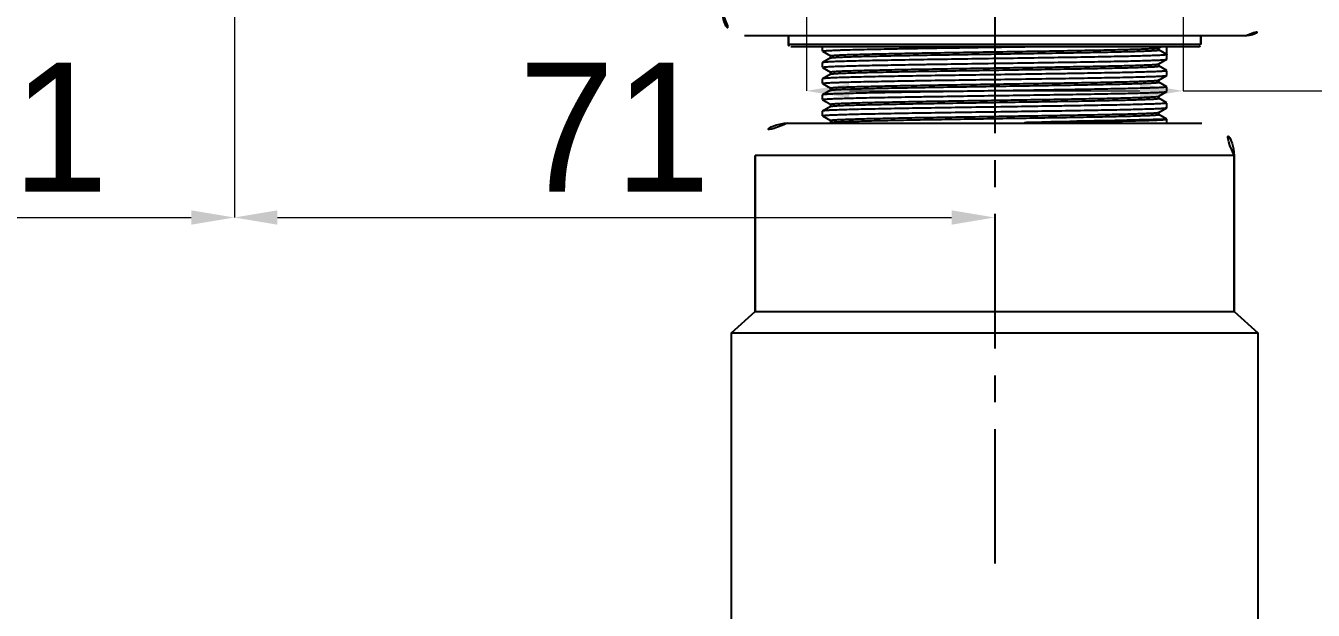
# Model space of a CAD drawing. Extents: x 16296660632 to 16296672714, y -37409619871 to -37409617455.
# Drawn here: x 16296672280 to 16296672399.7, y -37409617749.5 to -37409617695.2 of the extents above; entities that cross this region are included whole.
import ezdxf

# ---------------------------------------------------------------- set-up
doc = ezdxf.new("R2010")
doc.units = 0
doc.header["$LTSCALE"] = 10
doc.header["$MEASUREMENT"] = 0
doc.header["$PDMODE"] = 3
doc.header["$PDSIZE"] = -10
doc.linetypes.add('CENTER', pattern=[2, 1.25, -0.25, 0.25, -0.25])
doc.layers.get('0').update_dxf_attribs({"linetype": 'CONTINUOUS'})
doc.layers.get('DEFPOINTS').update_dxf_attribs({"linetype": 'CONTINUOUS'})
doc.layers.add('02___PRT_ALL_AXES', color=7, linetype='CONTINUOUS')
doc.styles.add('Daelim Dimension', font='')
doc.styles.get('Daelim Dimension').set_extended_font_data('나눔고딕')
doc.dimstyles.new('DEFAULT', dxfattribs={"dimscale": 2, "dimtxt": 2, "dimasz": 2, "dimexe": 0, "dimexo": 2, "dimgap": 1, "dimtad": 1, "dimdec": 1, "dimzin": 9, "dimdsep": 46, "dimtxsty": 'Daelim Dimension', "dimcen": 0.5, "dimclrd": 252, "dimclre": 252, "dimclrt": 3, "dimadec": 1, "dimazin": 0, "dimtfac": 1, "dimtdec": 1, "dimtix": 1, "dimtmove": 0, "dimatfit": 3, "dimfxl": 1, "dimtolj": 1, "dimtzin": 1, "dimlwd": 9, "dimlwe": 9, "dimarcsym": 0})

# ---------------------------------------------------------------- blocks, each defined once
blk = doc.blocks.new('*D2')
at = {"color": 5, "lineweight": 9, "transparency": 16777216}
for p, q in [((16296672299.40959, -37409617652.536507), (16296672299.40959, -37409617712.988037)), ((16296672303.40959, -37409617712.988037), (16296672366.06398, -37409617712.988037)), ((16296672370.06398, -37409617713.834824), (16296672370.06398, -37409617712.988037))]:
    blk.add_line(p, q, dxfattribs=at)
at = {"color": 5, "transparency": 16777216}
for points in [[(16296672303.40959, -37409617712.321373), (16296672303.40959, -37409617713.654701), (16296672299.40959, -37409617712.988037)], [(16296672366.06398, -37409617712.321373), (16296672366.06398, -37409617713.654701), (16296672370.06398, -37409617712.988037)]]:
    blk.add_solid(points, dxfattribs=at)
at = {"layer": 'DEFPOINTS', "color": 0, "transparency": 16777216}
for p in [(16296672299.40959, -37409617648.536507), (16296672370.06398, -37409617709.834824), (16296672370.06398, -37409617712.988037)]:
    blk.add_point(p, dxfattribs=at)
at = {"color": 7, "transparency": 16777216, "insert": (16296672334.73679, -37409617704.584602), "char_height": 12, "attachment_point": 5, "style": 'Daelim Dimension'}
blk.add_mtext('\\A1;71', dxfattribs=at)
blk = doc.blocks.new('*D3')
at = {"color": 5, "lineweight": 9, "transparency": 16777216}
for p, q in [((16296672258.1315, -37409617651.954964), (16296672258.1315, -37409617712.988022)), ((16296672299.40959, -37409617693.314217), (16296672299.40959, -37409617712.988022)), ((16296672262.1315, -37409617712.988022), (16296672295.40959, -37409617712.988022))]:
    blk.add_line(p, q, dxfattribs=at)
at = {"color": 5, "transparency": 16777216}
for points in [[(16296672262.1315, -37409617712.321358), (16296672262.1315, -37409617713.654694), (16296672258.1315, -37409617712.988022)], [(16296672295.40959, -37409617712.321358), (16296672295.40959, -37409617713.654694), (16296672299.40959, -37409617712.988022)]]:
    blk.add_solid(points, dxfattribs=at)
at = {"layer": 'DEFPOINTS', "color": 0, "transparency": 16777216}
for p in [(16296672258.1315, -37409617647.954964), (16296672299.40959, -37409617689.314217), (16296672299.40959, -37409617712.988022)]:
    blk.add_point(p, dxfattribs=at)
at = {"color": 7, "transparency": 16777216, "insert": (16296672278.77055, -37409617704.584587), "char_height": 12, "attachment_point": 5, "style": 'Daelim Dimension'}
blk.add_mtext('\\A1;41', dxfattribs=at)
blk = doc.blocks.new('*D6')
at = {"color": 5, "lineweight": 9, "transparency": 16777216}
for p, q in [((16296672352.56398, -37409617687.655487), (16296672352.56398, -37409617701.222229)), ((16296672387.56398, -37409617687.655487), (16296672387.56398, -37409617701.222229)), ((16296672356.56398, -37409617701.222229), (16296672383.56398, -37409617701.222229)), ((16296672387.56398, -37409617701.222229), (16296672513.2959, -37409617701.222229))]:
    blk.add_line(p, q, dxfattribs=at)
at = {"color": 5, "transparency": 16777216}
for points in [[(16296672356.56398, -37409617700.555557), (16296672356.56398, -37409617701.888893), (16296672352.56398, -37409617701.222229)], [(16296672383.56398, -37409617700.555557), (16296672383.56398, -37409617701.888893), (16296672387.56398, -37409617701.222229)]]:
    blk.add_solid(points, dxfattribs=at)
at = {"layer": 'DEFPOINTS', "color": 0, "transparency": 16777216}
for p in [(16296672352.56398, -37409617683.655487), (16296672387.56398, -37409617683.655487), (16296672387.56398, -37409617701.222229)]:
    blk.add_point(p, dxfattribs=at)
at = {"color": 7, "transparency": 16777216, "insert": (16296672456.592039, -37409617689.640694), "char_height": 12, "attachment_point": 5, "style": 'Daelim Dimension'}
blk.add_mtext('\\A1;설치 구멍 {\\H1.25x;\\C256;Ø}35', dxfattribs=at)

msp = doc.modelspace()

# ---------------------------------------------------------------- linework, layer by layer
at = {"color": 1, "linetype": 'CENTER'}
msp.add_line((16296672370.06398, -37409617672.664017), (16296672370.06398, -37409617747.005623), dxfattribs=at)
at = {"color": 7, "linetype": 'Continuous'}
for p, q in [((16296672393.309681, -37409617696.114212), (16296672346.818279, -37409617696.114212)), ((16296672350.91398, -37409617696.114212), (16296672350.91398, -37409617696.914223)), ((16296672389.21398, -37409617696.114212), (16296672389.21398, -37409617696.914223)), ((16296672389.21398, -37409617696.914223), (16296672350.91398, -37409617696.914223)), ((16296672389.013981, -37409617697.114212), (16296672351.113979, -37409617697.114212)), ((16296672354.06398, -37409617697.531197), (16296672354.06398, -37409617697.114212)), ((16296672354.069321, -37409617697.537369), (16296672354.81958, -37409617697.970688)), ((16296672354.81398, -37409617697.964218), (16296672354.81398, -37409617698.164223)), ((16296672385.308371, -37409617697.220688), (16296672385.49272, -37409617697.114212)), ((16296672385.31398, -37409617697.414223), (16296672385.31398, -37409617697.214218)), ((16296672386.06398, -37409617697.847229), (16296672385.31398, -37409617697.414223)), ((16296672386.06398, -37409617698.281197), (16296672386.06398, -37409617697.114212)), ((16296672354.069321, -37409617698.591057), (16296672354.06398, -37409617698.597229)), ((16296672354.06398, -37409617699.031197), (16296672354.06398, -37409617698.597229)), ((16296672354.81958, -37409617698.157753), (16296672354.069321, -37409617698.591057)), ((16296672354.069321, -37409617699.037369), (16296672354.81958, -37409617699.470688)), ((16296672385.308371, -37409617698.720688), (16296672386.05864, -37409617698.287369)), ((16296672386.05864, -37409617699.341057), (16296672385.308371, -37409617698.907753)), ((16296672385.31398, -37409617698.914223), (16296672385.31398, -37409617698.714218)), ((16296672386.05864, -37409617698.287369), (16296672386.06398, -37409617698.281197)), ((16296672354.069321, -37409617700.091057), (16296672354.06398, -37409617700.097229)), ((16296672354.06398, -37409617700.531197), (16296672354.06398, -37409617700.097229)), ((16296672354.81958, -37409617699.657753), (16296672354.069321, -37409617700.091057)), ((16296672354.81398, -37409617699.464218), (16296672354.81398, -37409617699.664223)), ((16296672385.308371, -37409617700.220688), (16296672386.05864, -37409617699.787369)), ((16296672385.31398, -37409617700.414223), (16296672385.31398, -37409617700.214218)), ((16296672386.05864, -37409617699.787369), (16296672386.06398, -37409617699.781197)), ((16296672386.06398, -37409617699.781197), (16296672386.06398, -37409617699.347229)), ((16296672354.069321, -37409617700.537369), (16296672354.81958, -37409617700.970688)), ((16296672354.81958, -37409617701.157753), (16296672354.069321, -37409617701.591057)), ((16296672354.81398, -37409617700.964218), (16296672354.81398, -37409617701.164223)), ((16296672386.05864, -37409617700.841057), (16296672385.308371, -37409617700.407753)), ((16296672385.308371, -37409617701.720688), (16296672386.05864, -37409617701.287369)), ((16296672386.05864, -37409617701.287369), (16296672386.06398, -37409617701.281197)), ((16296672386.06398, -37409617701.281197), (16296672386.06398, -37409617700.847229)), ((16296672354.069321, -37409617701.591057), (16296672354.06398, -37409617701.597229)), ((16296672354.06398, -37409617702.031197), (16296672354.06398, -37409617701.597229)), ((16296672354.069321, -37409617702.037369), (16296672354.81958, -37409617702.470688)), ((16296672354.81958, -37409617702.657753), (16296672354.069321, -37409617703.091057)), ((16296672354.81398, -37409617702.464218), (16296672354.81398, -37409617702.664223)), ((16296672386.05864, -37409617702.341057), (16296672385.308371, -37409617701.907753)), ((16296672385.31398, -37409617701.914223), (16296672385.31398, -37409617701.714218)), ((16296672386.06398, -37409617702.781197), (16296672386.06398, -37409617702.347229)), ((16296672354.069321, -37409617703.091057), (16296672354.06398, -37409617703.097229)), ((16296672354.06398, -37409617703.531197), (16296672354.06398, -37409617703.097229)), ((16296672354.069321, -37409617703.537369), (16296672354.81958, -37409617703.970688)), ((16296672385.308371, -37409617703.220688), (16296672386.05864, -37409617702.787369)), ((16296672386.05864, -37409617703.841057), (16296672385.308371, -37409617703.407753)), ((16296672385.31398, -37409617703.414223), (16296672385.31398, -37409617703.214218)), ((16296672386.05864, -37409617702.787369), (16296672386.06398, -37409617702.781197)), ((16296672386.06398, -37409617704.218887), (16296672386.06398, -37409617703.847229)), ((16296672354.81958, -37409617704.157753), (16296672354.713711, -37409617704.218887)), ((16296672354.81398, -37409617703.964218), (16296672354.81398, -37409617704.164223)), ((16296672392.31398, -37409617707.218887), (16296672347.81398, -37409617707.218887)), ((16296672347.81398, -37409617721.718887), (16296672347.81398, -37409617707.218887)), ((16296672392.31398, -37409617721.718887), (16296672392.31398, -37409617707.218887))]:
    msp.add_line(p, q, dxfattribs=at)
for centre, radius, start, end in [((16296672346.818279, -37409617694.114212), 2, 183.00009947, 270), ((16296672393.309681, -37409617694.114212), 2, 270, 356.99990053), ((16296672351.113979, -37409617696.914223), 0.2, 180, 270), ((16296672389.013981, -37409617696.914223), 0.2, 270, 0), ((16296672350.81398, -37409617707.218887), 3, 90, 180), ((16296672389.31398, -37409617707.218887), 3, 0, 90)]:
    msp.add_arc(centre, radius, start, end, dxfattribs=at)
for points, knots in [([(16296672354.06398, -37409617697.531197), (16296672354.06398, -37409617697.528259), (16296672354.073601, -37409617697.522011), (16296672354.090969, -37409617697.517143), (16296672354.12158, -37409617697.510513), (16296672354.162991, -37409617697.504433), (16296672354.2166, -37409617697.497978), (16296672354.311371, -37409617697.488708), (16296672354.459221, -37409617697.477539), (16296672354.67136, -37409617697.464813), (16296672354.92935, -37409617697.451988), (16296672355.232401, -37409617697.439117), (16296672355.57963, -37409617697.426201), (16296672355.96999, -37409617697.413269), (16296672356.57324, -37409617697.395203), (16296672357.425381, -37409617697.373016), (16296672358.558229, -37409617697.347313), (16296672359.82806, -37409617697.321533), (16296672361.21974, -37409617697.295723), (16296672362.716709, -37409617697.269859), (16296672364.301149, -37409617697.24398), (16296672366.53336, -37409617697.209023), (16296672369.39484, -37409617697.166107), (16296672371.703119, -37409617697.131798), (16296672372.862631, -37409617697.114227)], [0, 0, 0, 0, 0.0004694732, 0.0014812246, 0.0031014606, 0.0053419749, 0.0082060273, 0.0116943961, 0.0205375138, 0.0318466089, 0.0455916713, 0.0617350016, 0.0802256462, 0.1010108101, 0.1240300982, 0.1764844114, 0.2369677329, 0.3047609379, 0.3790567077, 0.458972199, 0.5435561705, 0.631800675, 0.8150431277, 1, 1, 1, 1]), ([(16296672386.06398, -37409617697.847229), (16296672386.06398, -37409617697.849731), (16296672386.056669, -37409617697.855339), (16296672386.042471, -37409617697.859772), (16296672386.01823, -37409617697.865669), (16296672385.96804, -37409617697.873917), (16296672385.881229, -37409617697.883926), (16296672385.749281, -37409617697.895103), (16296672385.580059, -37409617697.906464), (16296672385.374149, -37409617697.917877), (16296672385.131941, -37409617697.929367), (16296672384.85404, -37409617697.940887), (16296672384.54109, -37409617697.952431), (16296672384.055981, -37409617697.968567), (16296672383.368231, -37409617697.98838), (16296672382.45006, -37409617698.011322), (16296672381.414551, -37409617698.034317), (16296672380.271521, -37409617698.057373), (16296672379.03179, -37409617698.080437), (16296672377.7071, -37409617698.103539), (16296672375.807911, -37409617698.134949), (16296672373.32106, -37409617698.173592), (16296672370.26812, -37409617698.2192), (16296672367.20746, -37409617698.264809), (16296672364.25477, -37409617698.310371), (16296672361.912849, -37409617698.349258), (16296672360.176559, -37409617698.380966), (16296672359.006781, -37409617698.404022), (16296672357.94174, -37409617698.427032), (16296672356.99152, -37409617698.449989), (16296672356.165119, -37409617698.47287), (16296672355.557541, -37409617698.492706), (16296672355.13917, -37409617698.508972), (16296672354.877939, -37409617698.520477), (16296672354.652679, -37409617698.531929), (16296672354.463949, -37409617698.543358), (16296672354.312111, -37409617698.554581), (16296672354.19767, -37409617698.565819), (16296672354.125509, -37409617698.575394), (16296672354.087021, -37409617698.584099), (16296672354.073931, -37409617698.588409), (16296672354.06933, -37409617698.591057)], [0, 0, 0, 0, 0.0002342803, 0.0007143573, 0.0014763738, 0.0025273153, 0.0055027721, 0.0096447524, 0.0149452852, 0.0213921227, 0.0289722293, 0.0376681144, 0.0474578867, 0.0583193625, 0.0831537728, 0.1119349246, 0.1443912869, 0.1802175229, 0.2190728763, 0.2605905256, 0.3043762303, 0.3970756171, 0.4936690477, 0.5905076533, 0.6839299975, 0.7704067922, 0.8100054764, 0.8466695094, 0.880051349, 0.9098369192, 0.9357428749, 0.957525218, 0.9668044724, 0.9749795889, 0.9820298514, 0.9879404967, 0.9926990348, 0.9962943271, 0.9987229856, 0.9995028391, 1, 1, 1, 1]), ([(16296672354.813999, -37409617697.964218), (16296672354.813999, -37409617697.961777), (16296672354.8207, -37409617697.956207), (16296672354.83423, -37409617697.951736), (16296672354.856991, -37409617697.945892), (16296672354.904261, -37409617697.937683), (16296672354.98595, -37409617697.92775), (16296672355.11017, -37409617697.916649), (16296672355.26944, -37409617697.905357), (16296672355.46327, -37409617697.893997), (16296672355.69128, -37409617697.882591), (16296672355.9529, -37409617697.87114), (16296672356.24754, -37409617697.859673), (16296672356.70434, -37409617697.843643), (16296672357.352079, -37409617697.823952), (16296672358.217039, -37409617697.801163), (16296672359.19281, -37409617697.778297), (16296672360.270269, -37409617697.755386), (16296672361.439341, -37409617697.732468), (16296672362.689091, -37409617697.709511), (16296672364.482349, -37409617697.678291), (16296672366.83287, -37409617697.63987), (16296672369.721901, -37409617697.594543), (16296672372.623699, -37409617697.549202), (16296672375.42996, -37409617697.503906), (16296672377.660789, -37409617697.465286), (16296672379.31951, -37409617697.4338), (16296672380.441299, -37409617697.410889), (16296672381.466009, -37409617697.388008), (16296672382.384069, -37409617697.365173), (16296672383.186899, -37409617697.342438), (16296672383.86698, -37409617697.319794), (16296672384.35396, -37409617697.300056), (16296672384.67746, -37409617697.283737), (16296672384.869221, -37409617697.272392), (16296672385.02631, -37409617697.261063), (16296672385.14856, -37409617697.250107), (16296672385.23535, -37409617697.238983), (16296672385.281639, -37409617697.230766), (16296672385.298229, -37409617697.225052)], [0, 0, 0, 0, 0.0002392952, 0.0007169079, 0.0014715204, 0.0025112283, 0.0054541015, 0.0095473535, 0.0147839009, 0.0211546391, 0.028644997, 0.0372366029, 0.0469108009, 0.0576458861, 0.0821918567, 0.1106481396, 0.1427467816, 0.1781892957, 0.2166442747, 0.2577513408, 0.3011275868, 0.3930445682, 0.4889652969, 0.5853098765, 0.6784826523, 0.7650067759, 0.804753453, 0.8416537041, 0.875361423, 0.9055636032, 0.9319760864, 0.9543538606, 0.9724889048, 0.9799107651, 0.9862122196, 0.9913805284, 0.9954037616, 0.9982752981, 1, 1, 1, 1]), ([(16296672354.89024, -37409617698.140327), (16296672354.96081, -37409617698.129272), (16296672355.14805, -37409617698.113167), (16296672355.49515, -37409617698.091316), (16296672355.973881, -37409617698.069763), (16296672356.579651, -37409617698.047508), (16296672357.30719, -37409617698.025238), (16296672358.500589, -37409617697.99353), (16296672360.23871, -37409617697.955223), (16296672362.57407, -37409617697.910988), (16296672365.17926, -37409617697.866577), (16296672367.96043, -37409617697.822052), (16296672370.81739, -37409617697.777489), (16296672373.647209, -37409617697.732933), (16296672375.94202, -37409617697.695137), (16296672377.687981, -37409617697.664436), (16296672378.902, -37409617697.641891), (16296672380.03623, -37409617697.619362), (16296672381.080441, -37409617697.59687), (16296672382.0252, -37409617697.574417), (16296672382.862, -37409617697.55201), (16296672383.488291, -37409617697.532669), (16296672383.92975, -37409617697.516907), (16296672384.21438, -37409617697.505653), (16296672384.46706, -37409617697.4944), (16296672384.68721, -37409617697.4832), (16296672384.87439, -37409617697.472023), (16296672385.028021, -37409617697.460991), (16296672385.148239, -37409617697.449928), (16296672385.2337, -37409617697.439598), (16296672385.285089, -37409617697.429626), (16296672385.30755, -37409617697.42205), (16296672385.31398, -37409617697.416588), (16296672385.31398, -37409617697.414223)], [0, 0, 0, 0, 0.0070394031, 0.0184989603, 0.0342859644, 0.0542606111, 0.0782429911, 0.1060196526, 0.1719173329, 0.2495825874, 0.3362191637, 0.4287066052, 0.5237135432, 0.6178180662, 0.7076307787, 0.7499070698, 0.7899167196, 0.8272971527, 0.8617123701, 0.8928516919, 0.9204334729, 0.9442112743, 0.9546040548, 0.9639687464, 0.9722845782, 0.9795314193, 0.9856942541, 0.9907610154, 0.9947203854, 0.997566058, 0.9993023815, 0.9997660396, 1, 1, 1, 1]), ([(16296672354.06398, -37409617699.031197), (16296672354.06398, -37409617699.028702), (16296672354.071289, -37409617699.023087), (16296672354.085489, -37409617699.018661), (16296672354.10973, -37409617699.012756), (16296672354.15991, -37409617699.004509), (16296672354.24671, -37409617698.994499), (16296672354.37866, -37409617698.983337), (16296672354.547859, -37409617698.971977), (16296672354.753759, -37409617698.960541), (16296672354.995951, -37409617698.949059), (16296672355.27384, -37409617698.937553), (16296672355.586769, -37409617698.926003), (16296672356.07184, -37409617698.909866), (16296672356.759569, -37409617698.890053), (16296672357.677719, -37409617698.867111), (16296672358.713209, -37409617698.844109), (16296672359.85622, -37409617698.821068), (16296672361.095921, -37409617698.797997), (16296672362.42057, -37409617698.774902), (16296672364.31971, -37409617698.743492), (16296672366.80658, -37409617698.704849), (16296672369.85955, -37409617698.659233), (16296672372.92024, -37409617698.613617), (16296672375.872971, -37409617698.568062), (16296672378.21493, -37409617698.529167), (16296672379.951281, -37409617698.497467), (16296672381.121099, -37409617698.474411), (16296672382.18618, -37409617698.451393), (16296672383.13641, -37409617698.428436), (16296672383.962811, -37409617698.405563), (16296672384.570379, -37409617698.385719), (16296672384.98876, -37409617698.369461), (16296672385.25, -37409617698.357964), (16296672385.47526, -37409617698.346497), (16296672385.66399, -37409617698.335083), (16296672385.81584, -37409617698.323853), (16296672385.930281, -37409617698.312607), (16296672386.002439, -37409617698.303047), (16296672386.04093, -37409617698.294327), (16296672386.05402, -37409617698.290024), (16296672386.05862, -37409617698.287369)], [0, 0, 0, 0, 0.0002342781, 0.0007143443, 0.0014763397, 0.0025272477, 0.0055025926, 0.0096443272, 0.0149444272, 0.0213908062, 0.0289704798, 0.037665619, 0.0474546273, 0.0583156502, 0.0831487644, 0.111929456, 0.1443853934, 0.1802112497, 0.2190656521, 0.2605815076, 0.3043659124, 0.3970644244, 0.4936603435, 0.59050032, 0.6839226304, 0.7704015941, 0.8100019076, 0.8466677334, 0.8800505092, 0.909836291, 0.9357420995, 0.9575243429, 0.9668037333, 0.9749789596, 0.9820293255, 0.9879401563, 0.9926988528, 0.9962942164, 0.9987229413, 0.9995028214, 1, 1, 1, 1]), ([(16296672354.81398, -37409617699.464218), (16296672354.81399, -37409617699.461792), (16296672354.820641, -37409617699.456253), (16296672354.83408, -37409617699.45179), (16296672354.856661, -37409617699.445961), (16296672354.903561, -37409617699.43779), (16296672354.98461, -37409617699.427887), (16296672355.10787, -37409617699.41684), (16296672355.265921, -37409617699.405586), (16296672355.45826, -37409617699.394272), (16296672355.684521, -37409617699.382896), (16296672355.944151, -37409617699.371513), (16296672356.23657, -37409617699.360077), (16296672356.689951, -37409617699.344109), (16296672357.33293, -37409617699.324493), (16296672358.191641, -37409617699.301781), (16296672359.16053, -37409617699.279007), (16296672360.23061, -37409617699.256203), (16296672361.39197, -37409617699.233368), (16296672362.63381, -37409617699.210503), (16296672364.416639, -37409617699.17939), (16296672366.754919, -37409617699.141113), (16296672369.631001, -37409617699.095947), (16296672372.523121, -37409617699.050781), (16296672375.32416, -37409617699.005669), (16296672377.93037, -37409617698.96067), (16296672379.935749, -37409617698.921967), (16296672381.37096, -37409617698.890228), (16296672382.296431, -37409617698.867477), (16296672383.10837, -37409617698.844803), (16296672383.79925, -37409617698.822273), (16296672384.362671, -37409617698.799873), (16296672384.74999, -37409617698.780319), (16296672384.99221, -37409617698.763748), (16296672385.122311, -37409617698.752701), (16296672385.2174, -37409617698.741669), (16296672385.26914, -37409617698.733276), (16296672385.28875, -37409617698.727943)], [0, 0, 0, 0, 0.0002382656, 0.0007130389, 0.001462572, 0.0024946625, 0.0054147597, 0.0094781559, 0.0146767982, 0.0209998564, 0.0284351982, 0.0369650844, 0.046569037, 0.0572263448, 0.081599453, 0.1098579161, 0.1417397107, 0.176950837, 0.2151628004, 0.2560227825, 0.2991508689, 0.3905940365, 0.4861064423, 0.5821513982, 0.6751721208, 0.7617240486, 0.8386028426, 0.8725087971, 0.9029629467, 0.9296831285, 0.9524233358, 0.9709711328, 0.9851590151, 0.9905754287, 0.9948588005, 0.9980006286, 1, 1, 1, 1]), ([(16296672354.819599, -37409617698.157753), (16296672354.82122, -37409617698.156807), (16296672354.830721, -37409617698.152397), (16296672354.84095, -37409617698.149887), (16296672354.84931, -37409617698.147957)], [0, 0, 0, 0, 0.1785151512, 1, 1, 1, 1]), ([(16296672354.833361, -37409617699.652184), (16296672354.8512, -37409617699.646637), (16296672354.899719, -37409617699.638344), (16296672354.989929, -37409617699.627274), (16296672355.115419, -37409617699.616257), (16296672355.351839, -37409617699.599609), (16296672355.73251, -37409617699.580032), (16296672356.28861, -37409617699.557587), (16296672356.97316, -37409617699.535027), (16296672357.779751, -37409617699.512306), (16296672358.70088, -37409617699.489517), (16296672359.727949, -37409617699.466667), (16296672360.8514, -37409617699.443787), (16296672362.511009, -37409617699.412361), (16296672364.74143, -37409617699.373787), (16296672367.545561, -37409617699.328583), (16296672370.443399, -37409617699.28331), (16296672373.32712, -37409617699.238037), (16296672375.672621, -37409617699.199677), (16296672377.46159, -37409617699.16851), (16296672378.70809, -37409617699.145599), (16296672379.873989, -37409617699.122704), (16296672380.94842, -37409617699.099838), (16296672381.92137, -37409617699.077019), (16296672382.783751, -37409617699.05426), (16296672383.429529, -37409617699.034599), (16296672383.88493, -37409617699.018593), (16296672384.17865, -37409617699.007141), (16296672384.439461, -37409617698.995712), (16296672384.66675, -37409617698.984322), (16296672384.859961, -37409617698.972977), (16296672385.01873, -37409617698.9617), (16296672385.14255, -37409617698.950623), (16296672385.22398, -37409617698.940697), (16296672385.271099, -37409617698.93251), (16296672385.293779, -37409617698.926666), (16296672385.30728, -37409617698.922203), (16296672385.313959, -37409617698.916641), (16296672385.313959, -37409617698.914223)], [0, 0, 0, 0, 0.0018374151, 0.0048200207, 0.0089507596, 0.0142212134, 0.0281358743, 0.0464408465, 0.0689683139, 0.0955073966, 0.1258137325, 0.1596032676, 0.1965619921, 0.2363460358, 0.3228817929, 0.4159920379, 0.5122132612, 0.6079657381, 0.6996874301, 0.7429614449, 0.7839666376, 0.8223213307, 0.8576686445, 0.889677666, 0.91805248, 0.9425271602, 0.9532302872, 0.9628752722, 0.9714414927, 0.9789093647, 0.9852602071, 0.9904811038, 0.9945622315, 0.9974956236, 0.9985320823, 0.9992845841, 0.9997610727, 1, 1, 1, 1]), ([(16296672354.84931, -37409617698.147957), (16296672354.852221, -37409617698.147293), (16296672354.865789, -37409617698.144363), (16296672354.87948, -37409617698.142014), (16296672354.89024, -37409617698.140327)], [0, 0, 0, 0, 0.2156387925, 1, 1, 1, 1]), ([(16296672385.28875, -37409617698.727943), (16296672385.290831, -37409617698.727379), (16296672385.29751, -37409617698.725418), (16296672385.30418, -37409617698.723091), (16296672385.30835, -37409617698.720688)], [0, 0, 0, 0, 0.30956442, 1, 1, 1, 1]), ([(16296672354.06398, -37409617700.531197), (16296672354.06398, -37409617700.528702), (16296672354.071289, -37409617700.523087), (16296672354.085489, -37409617700.518661), (16296672354.10973, -37409617700.512756), (16296672354.15991, -37409617700.504509), (16296672354.246719, -37409617700.494499), (16296672354.37867, -37409617700.483337), (16296672354.54788, -37409617700.471977), (16296672354.75378, -37409617700.460541), (16296672354.995979, -37409617700.449059), (16296672355.27387, -37409617700.437553), (16296672355.5868, -37409617700.426003), (16296672356.07188, -37409617700.409866), (16296672356.7596, -37409617700.390053), (16296672357.677771, -37409617700.367111), (16296672358.71327, -37409617700.344109), (16296672359.85631, -37409617700.321068), (16296672361.09605, -37409617700.297989), (16296672362.42074, -37409617700.274887), (16296672364.319929, -37409617700.243477), (16296672366.80682, -37409617700.204842), (16296672369.859819, -37409617700.159233), (16296672372.92054, -37409617700.113617), (16296672375.873249, -37409617700.068062), (16296672378.21516, -37409617700.029167), (16296672379.95145, -37409617699.997467), (16296672381.121241, -37409617699.974411), (16296672382.1863, -37409617699.951393), (16296672383.136511, -37409617699.928436), (16296672383.962891, -37409617699.905563), (16296672384.57044, -37409617699.885712), (16296672384.98881, -37409617699.869461), (16296672385.250031, -37409617699.857964), (16296672385.475281, -37409617699.846497), (16296672385.664, -37409617699.835083), (16296672385.81584, -37409617699.823853), (16296672385.93029, -37409617699.812607), (16296672386.002439, -37409617699.803047), (16296672386.04093, -37409617699.794327), (16296672386.05402, -37409617699.790024), (16296672386.05862, -37409617699.787369)], [0, 0, 0, 0, 0.0002342778, 0.0007143442, 0.0014763436, 0.0025272621, 0.0055026595, 0.0096445277, 0.0149448434, 0.021391422, 0.0289712368, 0.0376666008, 0.0474557844, 0.0583167904, 0.0831498734, 0.1119306573, 0.1443870698, 0.1802137597, 0.219069514, 0.2605872366, 0.304372755, 0.3970721114, 0.4936687754, 0.5905099733, 0.6839321866, 0.7704080587, 0.8100072287, 0.8466719789, 0.880054095, 0.9098393906, 0.9357446178, 0.9575262361, 0.966805046, 0.9749798079, 0.9820298934, 0.9879404705, 0.9926989939, 0.9962942856, 0.9987229647, 0.9995028301, 1, 1, 1, 1]), ([(16296672386.06389, -37409617699.347992), (16296672386.063311, -37409617699.350708), (16296672386.055161, -37409617699.355743), (16296672386.039909, -37409617699.360619), (16296672386.0145, -37409617699.366318), (16296672385.96277, -37409617699.374672), (16296672385.87409, -37409617699.38459), (16296672385.73996, -37409617699.395798), (16296672385.56867, -37409617699.407143), (16296672385.360781, -37409617699.418571), (16296672385.116699, -37409617699.430054), (16296672384.83704, -37409617699.441551), (16296672384.522449, -37409617699.453079), (16296672384.035379, -37409617699.469193), (16296672383.34548, -37409617699.488983), (16296672382.42506, -37409617699.511909), (16296672381.38777, -37409617699.534889), (16296672380.243429, -37409617699.557907), (16296672379.00284, -37409617699.580963), (16296672377.67775, -37409617699.604027), (16296672375.77887, -37409617699.635406), (16296672373.293289, -37409617699.674011), (16296672370.24279, -37409617699.719566), (16296672367.185539, -37409617699.765137), (16296672364.236891, -37409617699.810654), (16296672361.898569, -37409617699.849503), (16296672360.165171, -37409617699.88118), (16296672358.99744, -37409617699.904213), (16296672357.93433, -37409617699.927208), (16296672356.985889, -37409617699.950127), (16296672356.16106, -37409617699.972992), (16296672355.55467, -37409617699.992813), (16296672355.13711, -37409617700.009064), (16296672354.8764, -37409617700.020554), (16296672354.651581, -37409617700.03199), (16296672354.463221, -37409617700.043404), (16296672354.31167, -37409617700.054619), (16296672354.197439, -37409617700.065842), (16296672354.125429, -37409617700.075401), (16296672354.087, -37409617700.084106), (16296672354.073919, -37409617700.088417), (16296672354.06933, -37409617700.091057)], [0, 0, 0, 0, 0.0002603101, 0.0007756315, 0.0015738287, 0.0026607785, 0.0057067983, 0.0099167429, 0.0152821263, 0.0217907157, 0.0294294304, 0.0381803293, 0.0480215711, 0.0589310749, 0.0838502121, 0.1127021511, 0.1452148272, 0.1810830025, 0.2199657214, 0.2614964903, 0.3052818313, 0.3979432429, 0.494459821, 0.591190858, 0.6844845819, 0.7708244668, 0.8103563559, 0.8469568035, 0.880278735, 0.9100091333, 0.9358658494, 0.957606179, 0.9668672848, 0.9750264215, 0.9820630107, 0.987962266, 0.9927117516, 0.9963003903, 0.9987248266, 0.9995034682, 1, 1, 1, 1]), ([(16296672354.81398, -37409617700.964218), (16296672354.81398, -37409617700.961823), (16296672354.820499, -37409617700.956306), (16296672354.843241, -37409617700.948708), (16296672354.895321, -37409617700.938652), (16296672354.98189, -37409617700.928268), (16296672355.103701, -37409617700.917137), (16296672355.259331, -37409617700.906036), (16296672355.448959, -37409617700.894783), (16296672355.671961, -37409617700.883499), (16296672355.92791, -37409617700.872177), (16296672356.21619, -37409617700.86084), (16296672356.66324, -37409617700.844994), (16296672357.29735, -37409617700.825523), (16296672358.144421, -37409617700.802963), (16296672359.10051, -37409617700.780357), (16296672360.15687, -37409617700.757721), (16296672361.303841, -37409617700.735046), (16296672362.53093, -37409617700.712349), (16296672364.29425, -37409617700.681458), (16296672366.60955, -37409617700.64344), (16296672369.46125, -37409617700.598587), (16296672372.334949, -37409617700.553741), (16296672375.12575, -37409617700.508942), (16296672377.7318, -37409617700.464249), (16296672379.74403, -37409617700.425827), (16296672381.190769, -37409617700.394371), (16296672382.12961, -37409617700.371773), (16296672382.958099, -37409617700.349251), (16296672383.668671, -37409617700.326813), (16296672384.254829, -37409617700.304642), (16296672384.711201, -37409617700.28257), (16296672385.00844, -37409617700.263512), (16296672385.17812, -37409617700.246674), (16296672385.24011, -37409617700.238228), (16296672385.26515, -37409617700.233322)], [0, 0, 0, 0, 0.0002357427, 0.000704523, 0.0024619569, 0.0053423767, 0.0093493077, 0.0144776847, 0.0207154526, 0.0280492609, 0.036464488, 0.0459409393, 0.0564564433, 0.0805109165, 0.1084067931, 0.1398918756, 0.1746766345, 0.2124440477, 0.2528491744, 0.2955215909, 0.3860933449, 0.4808539518, 0.5763453991, 0.669083092, 0.755682761, 0.8329841549, 0.8672509294, 0.8981675868, 0.9254534183, 0.9488570073, 0.9681675819, 0.9832089544, 0.993847102, 0.997486876, 1, 1, 1, 1]), ([(16296672354.819599, -37409617699.657753), (16296672354.820471, -37409617699.657242), (16296672354.824881, -37409617699.654984), (16296672354.82959, -37409617699.653358), (16296672354.833361, -37409617699.652184)], [0, 0, 0, 0, 0.2023578732, 1, 1, 1, 1]), ([(16296672385.26515, -37409617700.233322), (16296672385.270109, -37409617700.232353), (16296672385.2847, -37409617700.229134), (16296672385.299709, -37409617700.225693), (16296672385.30835, -37409617700.220688)], [0, 0, 0, 0, 0.3357853067, 1, 1, 1, 1]), ([(16296672354.06398, -37409617702.031197), (16296672354.06398, -37409617702.028702), (16296672354.071289, -37409617702.023087), (16296672354.085489, -37409617702.018661), (16296672354.10973, -37409617702.012756), (16296672354.15991, -37409617702.004509), (16296672354.246719, -37409617701.994499), (16296672354.37867, -37409617701.983337), (16296672354.54789, -37409617701.971977), (16296672354.753799, -37409617701.960541), (16296672354.99601, -37409617701.949059), (16296672355.27392, -37409617701.937538), (16296672355.586861, -37409617701.926003), (16296672356.07197, -37409617701.909866), (16296672356.75971, -37409617701.890053), (16296672357.6779, -37409617701.867111), (16296672358.713409, -37409617701.844109), (16296672359.856449, -37409617701.82106), (16296672361.09621, -37409617701.797989), (16296672362.42091, -37409617701.774887), (16296672364.32011, -37409617701.743477), (16296672366.806971, -37409617701.704842), (16296672369.859921, -37409617701.659233), (16296672372.920589, -37409617701.613617), (16296672375.87328, -37409617701.568062), (16296672378.215179, -37409617701.529167), (16296672379.95145, -37409617701.497467), (16296672381.121229, -37409617701.474411), (16296672382.18627, -37409617701.451393), (16296672383.13648, -37409617701.428436), (16296672383.96287, -37409617701.405563), (16296672384.57044, -37409617701.385712), (16296672384.98881, -37409617701.369461), (16296672385.250031, -37409617701.357964), (16296672385.47529, -37409617701.346497), (16296672385.664009, -37409617701.335083), (16296672385.815849, -37409617701.323853), (16296672385.93029, -37409617701.312607), (16296672386.002439, -37409617701.303047), (16296672386.04093, -37409617701.294327), (16296672386.05402, -37409617701.290024), (16296672386.05862, -37409617701.287369)], [0, 0, 0, 0, 0.00023428, 0.0007143554, 0.0014763697, 0.0025273084, 0.005502759, 0.0096447295, 0.0149452446, 0.0213920659, 0.0289721631, 0.0376680278, 0.0474577701, 0.0583192112, 0.0831535222, 0.1119347638, 0.1443914721, 0.1802183704, 0.2190743548, 0.2605925222, 0.3043785265, 0.3970777687, 0.4936716306, 0.5905110562, 0.683933247, 0.7704089278, 0.810007227, 0.8466712839, 0.8800531202, 0.9098385066, 0.9357440882, 0.9575261109, 0.9668051233, 0.9749800494, 0.9820301803, 0.9879406702, 0.9926990786, 0.9962943114, 0.9987229684, 0.9995028306, 1, 1, 1, 1]), ([(16296672386.06389, -37409617700.847992), (16296672386.063311, -37409617700.850708), (16296672386.055161, -37409617700.855751), (16296672386.0399, -37409617700.860619), (16296672386.01449, -37409617700.866318), (16296672385.962749, -37409617700.874672), (16296672385.874069, -37409617700.88459), (16296672385.739941, -37409617700.895798), (16296672385.568649, -37409617700.907143), (16296672385.36076, -37409617700.918571), (16296672385.11669, -37409617700.930054), (16296672384.83704, -37409617700.941551), (16296672384.522449, -37409617700.953079), (16296672384.0354, -37409617700.969193), (16296672383.345501, -37409617700.988983), (16296672382.425091, -37409617701.011909), (16296672381.387819, -37409617701.034889), (16296672380.2435, -37409617701.057907), (16296672379.002951, -37409617701.080963), (16296672377.67791, -37409617701.104027), (16296672375.77907, -37409617701.135406), (16296672373.293501, -37409617701.174004), (16296672370.24299, -37409617701.219566), (16296672367.18572, -37409617701.265137), (16296672364.23704, -37409617701.310654), (16296672361.89868, -37409617701.349503), (16296672360.16523, -37409617701.38118), (16296672358.99748, -37409617701.404213), (16296672357.934349, -37409617701.427208), (16296672356.98591, -37409617701.450127), (16296672356.161091, -37409617701.472992), (16296672355.554689, -37409617701.492813), (16296672355.137131, -37409617701.509064), (16296672354.87641, -37409617701.520554), (16296672354.65159, -37409617701.53199), (16296672354.46323, -37409617701.543404), (16296672354.31168, -37409617701.554619), (16296672354.197439, -37409617701.565842), (16296672354.125429, -37409617701.575401), (16296672354.087, -37409617701.584106), (16296672354.073919, -37409617701.588417), (16296672354.06933, -37409617701.591057)], [0, 0, 0, 0, 0.000260392, 0.0007758128, 0.0015741059, 0.0026611456, 0.0057073253, 0.0099173604, 0.0152827204, 0.0217912255, 0.0294297751, 0.0381802811, 0.0480211594, 0.0589305667, 0.0838493517, 0.112701114, 0.1452132379, 0.1810806252, 0.2199623477, 0.2614915629, 0.3052754165, 0.397936084, 0.494453682, 0.5911851774, 0.6844792117, 0.7708213967, 0.8103546075, 0.8469558556, 0.8802781148, 0.9100085458, 0.9358651005, 0.9576053319, 0.9668666032, 0.9750258808, 0.982062581, 0.9879620215, 0.9927116679, 0.9963003725, 0.9987248276, 0.9995034697, 1, 1, 1, 1]), ([(16296672354.82729, -37409617701.154243), (16296672354.84293, -37409617701.148376), (16296672354.887621, -37409617701.140266), (16296672354.971861, -37409617701.129097), (16296672355.09173, -37409617701.118179), (16296672355.24651, -37409617701.106827), (16296672355.436081, -37409617701.09549), (16296672355.756901, -37409617701.079117), (16296672356.24081, -37409617701.059372), (16296672356.917601, -37409617701.036713), (16296672357.71763, -37409617701.013947), (16296672358.633421, -37409617700.991096), (16296672359.656389, -37409617700.968193), (16296672360.77693, -37409617700.945251), (16296672362.43498, -37409617700.913727), (16296672364.6661, -37409617700.875053), (16296672367.47389, -37409617700.829712), (16296672370.37859, -37409617700.784317), (16296672373.271521, -37409617700.738937), (16296672375.625731, -37409617700.700478), (16296672377.42214, -37409617700.669212), (16296672378.67428, -37409617700.64624), (16296672379.84568, -37409617700.623283), (16296672380.925369, -37409617700.600357), (16296672381.903231, -37409617700.577469), (16296672382.770069, -37409617700.554649), (16296672383.41926, -37409617700.534927), (16296672383.87709, -37409617700.518883), (16296672384.172409, -37409617700.507401), (16296672384.434629, -37409617700.495941), (16296672384.66316, -37409617700.484512), (16296672384.85745, -37409617700.473137), (16296672385.01709, -37409617700.461838), (16296672385.1416, -37409617700.450722), (16296672385.22348, -37409617700.440773), (16296672385.27087, -37409617700.432564), (16296672385.29368, -37409617700.426697), (16296672385.30724, -37409617700.422234), (16296672385.31395, -37409617700.416649), (16296672385.31395, -37409617700.414223)], [0, 0, 0, 0, 0.0016418142, 0.0044319486, 0.008375598, 0.0134683372, 0.0196980238, 0.0270508498, 0.0450602335, 0.0673273995, 0.0936468033, 0.1237716076, 0.157419148, 0.1942760039, 0.2339949332, 0.3205102823, 0.4137291038, 0.5101646146, 0.6062094812, 0.6982706452, 0.7417220963, 0.7829045929, 0.8214335727, 0.8569462571, 0.8891113182, 0.9176273362, 0.9422263043, 0.9529846572, 0.9626807268, 0.97129118, 0.9787978552, 0.9851833117, 0.9904317075, 0.9945337115, 0.9974833211, 0.998525707, 0.9992820346, 0.9997604908, 1, 1, 1, 1]), ([(16296672386.06389, -37409617702.347992), (16296672386.063311, -37409617702.350708), (16296672386.055149, -37409617702.355751), (16296672386.0399, -37409617702.360619), (16296672386.014481, -37409617702.366318), (16296672385.962749, -37409617702.374672), (16296672385.87406, -37409617702.38459), (16296672385.739929, -37409617702.395813), (16296672385.56864, -37409617702.407143), (16296672385.36075, -37409617702.418571), (16296672385.116671, -37409617702.430054), (16296672384.837009, -37409617702.441551), (16296672384.522421, -37409617702.453079), (16296672384.035351, -37409617702.4692), (16296672383.34544, -37409617702.488983), (16296672382.42502, -37409617702.511909), (16296672381.38776, -37409617702.534889), (16296672380.24345, -37409617702.557907), (16296672379.00292, -37409617702.580963), (16296672377.677891, -37409617702.604027), (16296672375.77906, -37409617702.635406), (16296672373.29351, -37409617702.674004), (16296672370.24305, -37409617702.719566), (16296672367.185829, -37409617702.765137), (16296672364.23719, -37409617702.810654), (16296672361.898821, -37409617702.849487), (16296672360.165359, -37409617702.88118), (16296672358.99761, -37409617702.904213), (16296672357.934469, -37409617702.9272), (16296672356.98601, -37409617702.950127), (16296672356.161169, -37409617702.972977), (16296672355.55475, -37409617702.992813), (16296672355.137171, -37409617703.009064), (16296672354.87644, -37409617703.020554), (16296672354.651609, -37409617703.03199), (16296672354.46324, -37409617703.043404), (16296672354.31168, -37409617703.054619), (16296672354.197451, -37409617703.065842), (16296672354.125429, -37409617703.075401), (16296672354.087, -37409617703.084106), (16296672354.073919, -37409617703.088417), (16296672354.06933, -37409617703.091057)], [0, 0, 0, 0, 0.0002604353, 0.0007759107, 0.0015742571, 0.0026613448, 0.0057075964, 0.0099176454, 0.0152829934, 0.0217915654, 0.0294303302, 0.0381811117, 0.0480222772, 0.058931954, 0.0838512736, 0.112703281, 0.145215351, 0.1810821718, 0.2199630907, 0.2614916448, 0.3052756659, 0.3979364697, 0.4944523982, 0.5911808203, 0.6844741452, 0.7708171286, 0.8103504349, 0.8469519401, 0.8802742444, 0.9100049531, 0.9358625859, 0.9576037364, 0.9668655366, 0.975025188, 0.9820621097, 0.9879617614, 0.9927115524, 0.9963003129, 0.9987248063, 0.9995034615, 1, 1, 1, 1]), ([(16296672354.813999, -37409617702.464218), (16296672354.813999, -37409617702.461777), (16296672354.820721, -37409617702.456177), (16296672354.834299, -37409617702.451714), (16296672354.857161, -37409617702.445847), (16296672354.904631, -37409617702.43763), (16296672354.98666, -37409617702.427681), (16296672355.11138, -37409617702.41655), (16296672355.271299, -37409617702.405243), (16296672355.465919, -37409617702.39386), (16296672355.694839, -37409617702.382423), (16296672355.95751, -37409617702.370949), (16296672356.25333, -37409617702.359459), (16296672356.711929, -37409617702.343391), (16296672357.362181, -37409617702.323662), (16296672358.230431, -37409617702.300819), (16296672359.209829, -37409617702.277924), (16296672360.29117, -37409617702.254967), (16296672361.4643, -37409617702.231987), (16296672362.71821, -37409617702.208992), (16296672364.516951, -37409617702.177711), (16296672366.873899, -37409617702.139221), (16296672369.769711, -37409617702.093803), (16296672372.67655, -37409617702.04837), (16296672375.48547, -37409617702.002991), (16296672377.716789, -37409617701.964279), (16296672379.374319, -37409617701.932716), (16296672380.49394, -37409617701.90976), (16296672381.515591, -37409617701.886841), (16296672382.429689, -37409617701.863968), (16296672383.22765, -37409617701.841187), (16296672383.901979, -37409617701.818512), (16296672384.383619, -37409617701.798737), (16296672384.702431, -37409617701.782356), (16296672384.89039, -37409617701.771011), (16296672385.04344, -37409617701.759644), (16296672385.16156, -37409617701.748756), (16296672385.2439, -37409617701.737541), (16296672385.28742, -37409617701.729523), (16296672385.30233, -37409617701.723549)], [0, 0, 0, 0, 0.0002396651, 0.0007188715, 0.0014767491, 0.0025211188, 0.0054753882, 0.0095838662, 0.0148415084, 0.0212375819, 0.0287562258, 0.0373810331, 0.0470932726, 0.0578686716, 0.0825073708, 0.1110674884, 0.1432819837, 0.1788469857, 0.217430688, 0.2586694407, 0.3021766007, 0.3943449704, 0.490481986, 0.5869849938, 0.680237956, 0.7667465883, 0.8064449738, 0.8432691768, 0.8768723694, 0.9069394582, 0.9331896759, 0.9553748858, 0.9732904088, 0.9805924075, 0.9867688961, 0.9918050089, 0.9956898823, 0.9984198854, 1, 1, 1, 1]), ([(16296672354.81959, -37409617702.657753), (16296672354.82085, -37409617702.657013), (16296672354.827841, -37409617702.653618), (16296672354.83536, -37409617702.651466), (16296672354.84145, -37409617702.649887)], [0, 0, 0, 0, 0.1882614889, 1, 1, 1, 1]), ([(16296672354.84145, -37409617702.649887), (16296672354.861691, -37409617702.6446), (16296672354.914591, -37409617702.636208), (16296672355.01141, -37409617702.625183), (16296672355.143141, -37409617702.61412), (16296672355.3874, -37409617702.597588), (16296672355.7771, -37409617702.578033), (16296672356.343081, -37409617702.555649), (16296672357.036209, -37409617702.533127), (16296672357.850031, -37409617702.510468), (16296672358.77704, -37409617702.48774), (16296672360.213579, -37409617702.456032), (16296672362.219761, -37409617702.417358), (16296672364.826, -37409617702.372391), (16296672367.625919, -37409617702.327316), (16296672370.516001, -37409617702.282181), (16296672373.38937, -37409617702.237053), (16296672375.725071, -37409617702.198807), (16296672377.505711, -37409617702.167717), (16296672378.745899, -37409617702.144867), (16296672379.90563, -37409617702.122063), (16296672380.97418, -37409617702.099258), (16296672381.941629, -37409617702.076523), (16296672382.79903, -37409617702.053818), (16296672383.441, -37409617702.034233), (16296672383.893681, -37409617702.018257), (16296672384.185631, -37409617702.006851), (16296672384.444851, -37409617701.995461), (16296672384.67074, -37409617701.9841), (16296672384.86278, -37409617701.972794), (16296672385.020571, -37409617701.961563), (16296672385.14362, -37409617701.950508), (16296672385.224541, -37409617701.94062), (16296672385.27137, -37409617701.932449), (16296672385.293921, -37409617701.926643), (16296672385.30735, -37409617701.922188), (16296672385.313971, -37409617701.916634), (16296672385.313959, -37409617701.914223)], [0, 0, 0, 0, 0.0020583144, 0.0052562556, 0.0095926602, 0.0150617483, 0.0293457376, 0.0479808515, 0.070794935, 0.0975800939, 0.128086399, 0.1620330121, 0.2389597672, 0.325517664, 0.4185066372, 0.5144889644, 0.6099163657, 0.7012608657, 0.74433705, 0.7851453261, 0.8233074623, 0.8584693378, 0.8903070906, 0.9185238753, 0.9428606694, 0.9535017119, 0.9630921991, 0.9716086712, 0.9790316656, 0.9853459869, 0.9905369456, 0.994592734, 0.9975088404, 0.9985399688, 0.9992886795, 0.9997624458, 1, 1, 1, 1]), ([(16296672354.06398, -37409617703.531197), (16296672354.06398, -37409617703.528702), (16296672354.071289, -37409617703.523087), (16296672354.085489, -37409617703.518661), (16296672354.10973, -37409617703.512756), (16296672354.15991, -37409617703.504509), (16296672354.24671, -37409617703.494499), (16296672354.37866, -37409617703.483337), (16296672354.547871, -37409617703.471977), (16296672354.753771, -37409617703.460541), (16296672354.99597, -37409617703.449059), (16296672355.27387, -37409617703.437553), (16296672355.586809, -37409617703.426003), (16296672356.071899, -37409617703.409866), (16296672356.75964, -37409617703.390053), (16296672357.677811, -37409617703.367111), (16296672358.713301, -37409617703.344109), (16296672359.8563, -37409617703.321068), (16296672361.09601, -37409617703.297997), (16296672362.42066, -37409617703.274887), (16296672364.31983, -37409617703.243477), (16296672366.80669, -37409617703.204842), (16296672369.859631, -37409617703.159233), (16296672372.92028, -37409617703.113617), (16296672375.87298, -37409617703.068062), (16296672378.21493, -37409617703.029167), (16296672379.95126, -37409617702.997467), (16296672381.121059, -37409617702.974411), (16296672382.186119, -37409617702.951401), (16296672383.136351, -37409617702.928436), (16296672383.962761, -37409617702.905563), (16296672384.570351, -37409617702.885719), (16296672384.988741, -37409617702.869461), (16296672385.24999, -37409617702.857964), (16296672385.47525, -37409617702.846497), (16296672385.66399, -37409617702.835083), (16296672385.81584, -37409617702.823853), (16296672385.930281, -37409617702.812607), (16296672386.002439, -37409617702.803047), (16296672386.04093, -37409617702.794327), (16296672386.05402, -37409617702.790024), (16296672386.05862, -37409617702.787369)], [0, 0, 0, 0, 0.0002342745, 0.0007143287, 0.00147631, 0.0025272075, 0.0055025648, 0.0096443813, 0.0149446198, 0.0213911787, 0.028971096, 0.0376666293, 0.0474560326, 0.0583173093, 0.0831510988, 0.1119321031, 0.1443881454, 0.1802135649, 0.2190679435, 0.2605845681, 0.3043697183, 0.397068676, 0.4936630178, 0.5905007622, 0.6839233471, 0.770401593, 0.810001227, 0.846666278, 0.8800484723, 0.9098341585, 0.9357407012, 0.9575235402, 0.9668031813, 0.974978568, 0.9820290389, 0.9879399883, 0.9926987742, 0.9962941766, 0.9987229274, 0.9995028161, 1, 1, 1, 1]), ([(16296672354.813999, -37409617703.964218), (16296672354.813999, -37409617703.961777), (16296672354.8207, -37409617703.956207), (16296672354.83423, -37409617703.951736), (16296672354.856991, -37409617703.945892), (16296672354.904261, -37409617703.937683), (16296672354.98595, -37409617703.92775), (16296672355.11017, -37409617703.916649), (16296672355.26944, -37409617703.905357), (16296672355.46327, -37409617703.893997), (16296672355.69128, -37409617703.882591), (16296672355.9529, -37409617703.87114), (16296672356.24754, -37409617703.859673), (16296672356.70434, -37409617703.843643), (16296672357.352079, -37409617703.823952), (16296672358.217039, -37409617703.801163), (16296672359.19281, -37409617703.778297), (16296672360.270269, -37409617703.755386), (16296672361.439341, -37409617703.732468), (16296672362.689091, -37409617703.709511), (16296672364.482349, -37409617703.678291), (16296672366.83287, -37409617703.63987), (16296672369.721901, -37409617703.594543), (16296672372.623699, -37409617703.549202), (16296672375.42996, -37409617703.503906), (16296672377.660789, -37409617703.465286), (16296672379.31951, -37409617703.4338), (16296672380.441299, -37409617703.410889), (16296672381.466009, -37409617703.388008), (16296672382.384069, -37409617703.365173), (16296672383.186899, -37409617703.342438), (16296672383.86698, -37409617703.319794), (16296672384.35396, -37409617703.300056), (16296672384.67746, -37409617703.283737), (16296672384.869221, -37409617703.272392), (16296672385.02631, -37409617703.261063), (16296672385.14856, -37409617703.250107), (16296672385.23535, -37409617703.238983), (16296672385.281639, -37409617703.230766), (16296672385.298229, -37409617703.225052)], [0, 0, 0, 0, 0.0002392952, 0.0007169079, 0.0014715204, 0.0025112283, 0.0054541015, 0.0095473535, 0.0147839009, 0.0211546391, 0.028644997, 0.0372366029, 0.0469108009, 0.0576458861, 0.0821918567, 0.1106481396, 0.1427467816, 0.1781892957, 0.2166442747, 0.2577513408, 0.3011275868, 0.3930445682, 0.4889652969, 0.5853098765, 0.6784826523, 0.7650067759, 0.804753453, 0.8416537041, 0.875361423, 0.9055636032, 0.9319760864, 0.9543538606, 0.9724889048, 0.9799107651, 0.9862122196, 0.9913805284, 0.9954037616, 0.9982752981, 1, 1, 1, 1]), ([(16296672354.89024, -37409617704.140327), (16296672354.96081, -37409617704.129272), (16296672355.14805, -37409617704.113167), (16296672355.49515, -37409617704.091316), (16296672355.973881, -37409617704.069763), (16296672356.579651, -37409617704.047508), (16296672357.30719, -37409617704.025238), (16296672358.500589, -37409617703.99353), (16296672360.23871, -37409617703.955223), (16296672362.57407, -37409617703.910988), (16296672365.17926, -37409617703.866577), (16296672367.96043, -37409617703.822052), (16296672370.81739, -37409617703.777489), (16296672373.647209, -37409617703.732933), (16296672375.94202, -37409617703.695137), (16296672377.687981, -37409617703.664436), (16296672378.902, -37409617703.641891), (16296672380.03623, -37409617703.619362), (16296672381.080441, -37409617703.59687), (16296672382.0252, -37409617703.574417), (16296672382.862, -37409617703.55201), (16296672383.488291, -37409617703.532669), (16296672383.92975, -37409617703.516907), (16296672384.21438, -37409617703.505653), (16296672384.46706, -37409617703.4944), (16296672384.68721, -37409617703.4832), (16296672384.87439, -37409617703.472023), (16296672385.028021, -37409617703.460991), (16296672385.148239, -37409617703.449928), (16296672385.2337, -37409617703.439598), (16296672385.285089, -37409617703.429626), (16296672385.30755, -37409617703.42205), (16296672385.31398, -37409617703.416588), (16296672385.31398, -37409617703.414223)], [0, 0, 0, 0, 0.0070394031, 0.0184989603, 0.0342859644, 0.0542606111, 0.0782429911, 0.1060196526, 0.1719173329, 0.2495825874, 0.3362191637, 0.4287066052, 0.5237135432, 0.6178180662, 0.7076307787, 0.7499070698, 0.7899167196, 0.8272971527, 0.8617123701, 0.8928516919, 0.9204334729, 0.9442112743, 0.9546040548, 0.9639687464, 0.9722845782, 0.9795314193, 0.9856942541, 0.9907610154, 0.9947203854, 0.997566058, 0.9993023815, 0.9997660396, 1, 1, 1, 1]), ([(16296672386.0639, -37409617703.847992), (16296672386.063311, -37409617703.850708), (16296672386.055161, -37409617703.855743), (16296672386.039921, -37409617703.860619), (16296672386.0145, -37409617703.866318), (16296672385.96278, -37409617703.874672), (16296672385.8741, -37409617703.88459), (16296672385.739969, -37409617703.895798), (16296672385.56868, -37409617703.907143), (16296672385.36079, -37409617703.918571), (16296672385.116711, -37409617703.930054), (16296672384.837049, -37409617703.941551), (16296672384.522449, -37409617703.953079), (16296672384.03537, -37409617703.969193), (16296672383.345461, -37409617703.988983), (16296672382.425039, -37409617704.011909), (16296672381.38777, -37409617704.034889), (16296672380.24345, -37409617704.057907), (16296672379.00288, -37409617704.080963), (16296672377.677811, -37409617704.104027), (16296672375.778931, -37409617704.135406), (16296672373.3076, -37409617704.17379), (16296672371.30341, -37409617704.203743), (16296672370.28787, -37409617704.218887)], [0, 0, 0, 0, 0.0002602641, 0.0007755296, 0.001573673, 0.0026605723, 0.0057065013, 0.0099163902, 0.0152817713, 0.0217903701, 0.0294290973, 0.0381801169, 0.0480215391, 0.0589312301, 0.0838510233, 0.1127029054, 0.1452150531, 0.1810823577, 0.2199643212, 0.26149454, 0.305279579, 0.3979413087, 0.49312282283, 0.49312282283, 0.49312282283, 0.49312282283]), ([(16296672354.819599, -37409617704.157753), (16296672354.82122, -37409617704.156807), (16296672354.830721, -37409617704.152397), (16296672354.84095, -37409617704.149887), (16296672354.84931, -37409617704.147957)], [0, 0, 0, 0, 0.1785151512, 1, 1, 1, 1]), ([(16296672354.84931, -37409617704.147957), (16296672354.852221, -37409617704.147293), (16296672354.865789, -37409617704.144363), (16296672354.87948, -37409617704.142014), (16296672354.89024, -37409617704.140327)], [0, 0, 0, 0, 0.2156387925, 1, 1, 1, 1])]:
    msp.add_open_spline(points, degree=3, knots=knots, dxfattribs=at)
for points in [[(16296672385.298229, -37409617697.225052), (16296672385.301701, -37409617697.223846), (16296672385.30517, -37409617697.222527), (16296672385.308359, -37409617697.220688)], [(16296672354.81958, -37409617701.157753), (16296672354.822029, -37409617701.156326), (16296672354.82465, -37409617701.155228), (16296672354.82729, -37409617701.154243)], [(16296672385.30233, -37409617701.723549), (16296672385.304399, -37409617701.722717), (16296672385.30644, -37409617701.721802), (16296672385.308371, -37409617701.720688)], [(16296672385.298229, -37409617703.225052), (16296672385.301701, -37409617703.223846), (16296672385.30517, -37409617703.222527), (16296672385.308359, -37409617703.220688)]]:
    msp.add_open_spline(points, degree=3, dxfattribs=at)
at = {"layer": '02___PRT_ALL_AXES', "color": 7, "linetype": 'Continuous'}
for p, q in [((16296672350.91398, -37409617696.914223), (16296672350.91398, -37409617696.114212)), ((16296672389.21398, -37409617696.914223), (16296672389.21398, -37409617696.114212)), ((16296672354.06398, -37409617697.531197), (16296672354.06398, -37409617697.114212)), ((16296672386.06398, -37409617698.281197), (16296672386.06398, -37409617697.114212)), ((16296672354.06398, -37409617699.031197), (16296672354.06398, -37409617698.597229)), ((16296672354.06398, -37409617700.531197), (16296672354.06398, -37409617700.097229)), ((16296672386.06398, -37409617699.781197), (16296672386.06398, -37409617699.347229)), ((16296672386.06398, -37409617701.281197), (16296672386.06398, -37409617700.847229)), ((16296672354.06398, -37409617702.031197), (16296672354.06398, -37409617701.597229)), ((16296672386.06398, -37409617702.781197), (16296672386.06398, -37409617702.347229)), ((16296672354.06398, -37409617703.531197), (16296672354.06398, -37409617703.097229)), ((16296672386.06398, -37409617704.218887), (16296672386.06398, -37409617703.847229)), ((16296672350.81398, -37409617704.218887), (16296672389.31398, -37409617704.218887)), ((16296672347.81398, -37409617707.218887), (16296672347.81398, -37409617721.718887)), ((16296672392.31398, -37409617707.218887), (16296672392.31398, -37409617721.718887)), ((16296672345.613979, -37409617723.718887), (16296672347.81398, -37409617721.718887)), ((16296672347.81398, -37409617721.718887), (16296672392.31398, -37409617721.718887)), ((16296672392.31398, -37409617721.718887), (16296672394.513981, -37409617723.718887)), ((16296672345.613979, -37409617723.718887), (16296672394.513981, -37409617723.718887)), ((16296672345.613979, -37409617754.218887), (16296672345.613979, -37409617723.718887)), ((16296672394.513981, -37409617723.718887), (16296672394.513981, -37409617754.218887))]:
    msp.add_line(p, q, dxfattribs=at)

# ---------------------------------------------------------------- dimensions: what is measured, and where the dimension line sits
at = {"color": 5}
for base, p1, p2, picture, middle in [((16296672299.40959, -37409617712.988022), (16296672258.1315, -37409617647.954964), (16296672299.40959, -37409617689.314217), '*D3', (16296672278.77055, -37409617704.584587)), ((16296672370.06398, -37409617712.988037), (16296672299.40959, -37409617648.536507), (16296672370.06398, -37409617709.834824), '*D2', (16296672334.73679, -37409617704.584602))]:
    dim = msp.add_linear_dim(base=base, p1=p1, p2=p2, dimstyle='DEFAULT', override={"dimtxt": 6, "dimdec": 0, "dimclrd": 5, "dimclre": 5, "dimclrt": 7}, dxfattribs=at)
    dim.commit()
    dim.dimension.update_dxf_attribs({"geometry": picture, "text_midpoint": middle})
dim = msp.add_linear_dim(base=(16296672387.56398, -37409617701.222229), p1=(16296672352.56398, -37409617683.655487), p2=(16296672387.56398, -37409617683.655487), text='설치 구멍 {\\H1.25x;\\C256;Ø}<>', dimstyle='DEFAULT', override={"dimtxt": 6, "dimdec": 0, "dimclrd": 5, "dimclre": 5, "dimclrt": 7}, dxfattribs=at)
dim.commit()
dim.dimension.update_dxf_attribs({"geometry": '*D6', "text_midpoint": (16296672456.592039, -37409617701.222229), "dimtype": 160})

doc.saveas('drawing.dxf')
